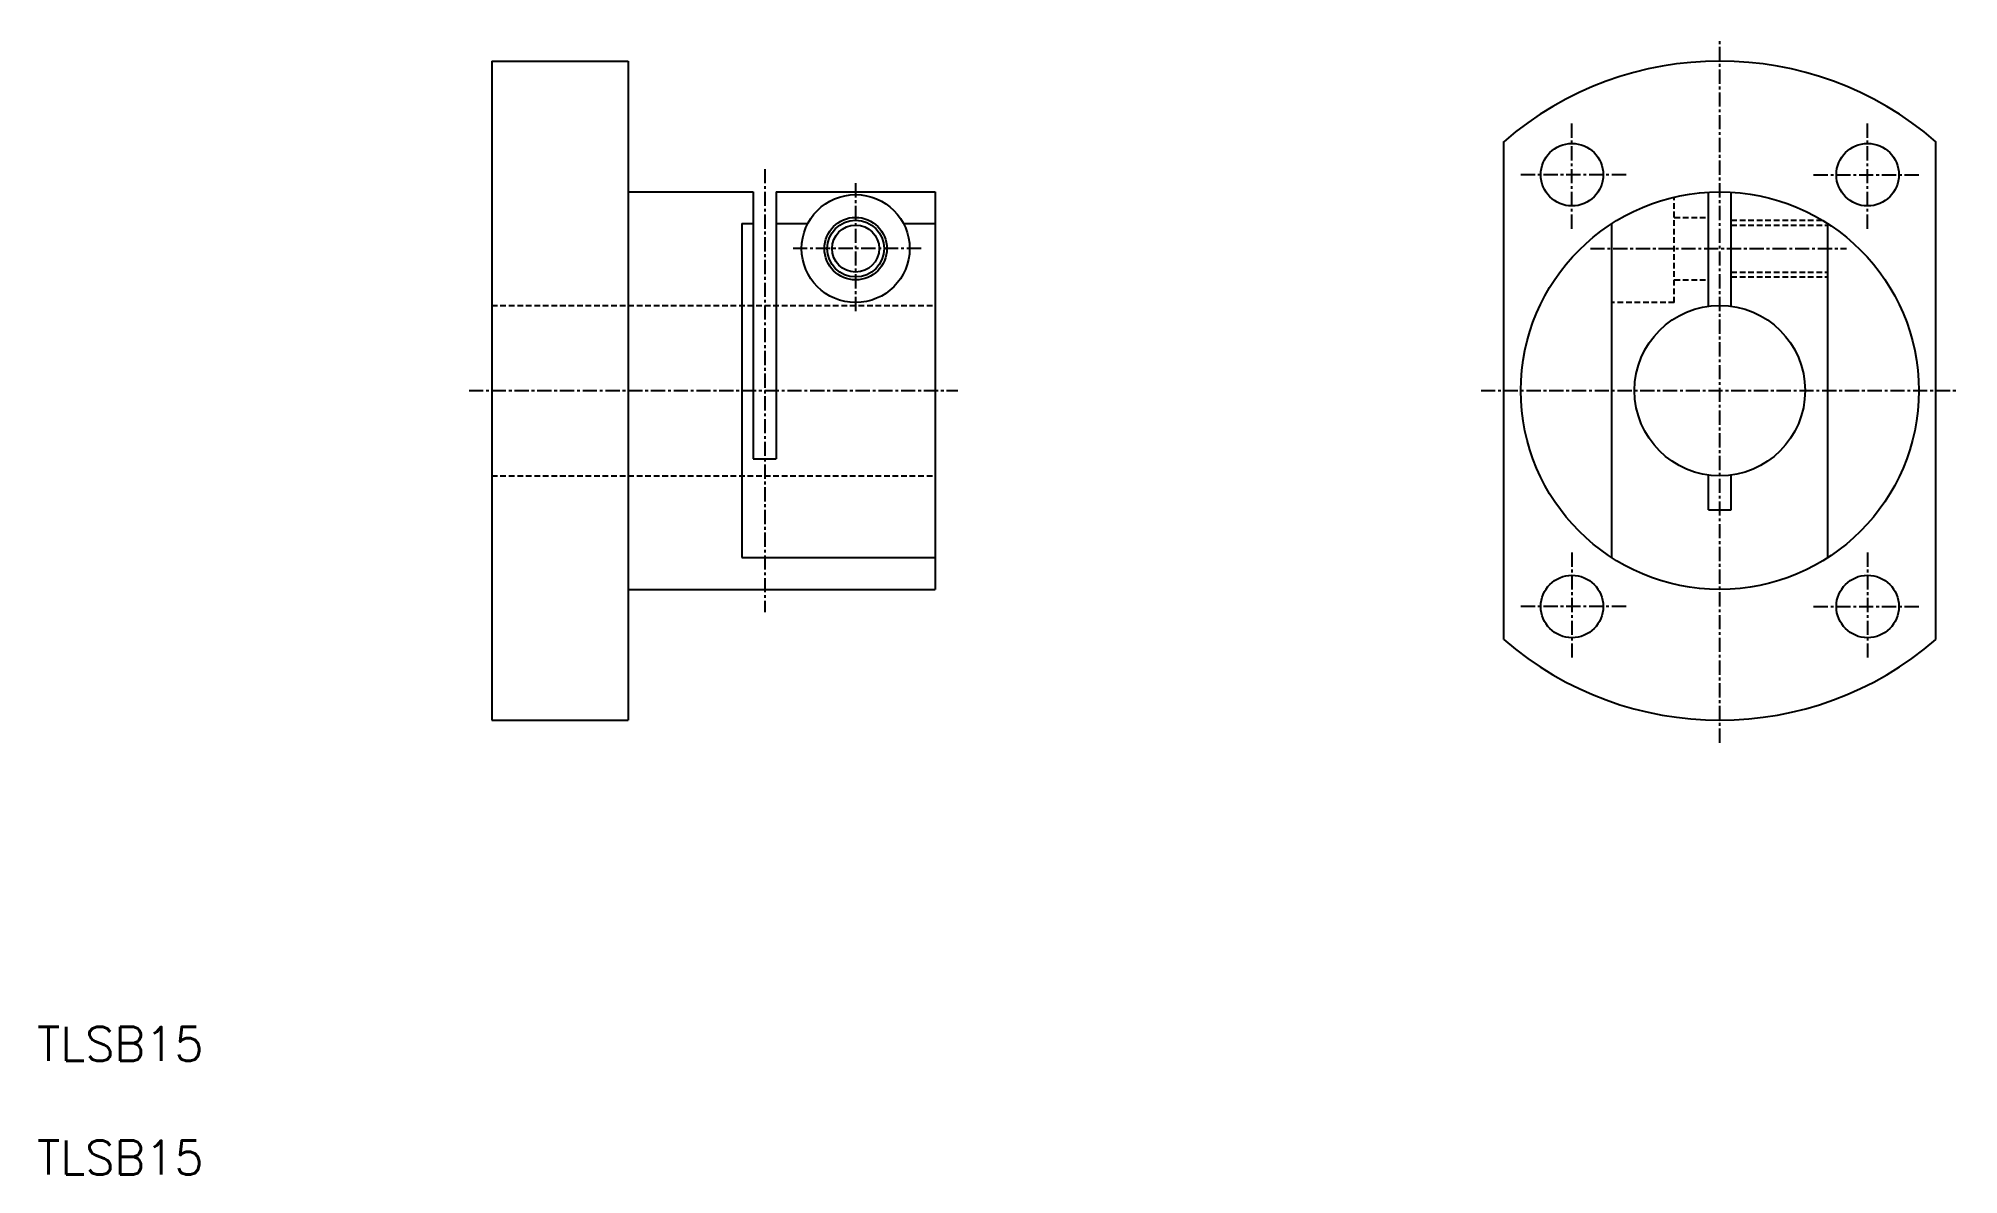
# Model space of a CAD drawing. Extents: x 10 to 179, y 10 to 110.
import ezdxf

# ---------------------------------------------------------------- set-up
doc = ezdxf.new("R2010")
doc.units = 0
doc.linetypes.add('CENTER', pattern=[2, 1.25, -0.25, 0.25, -0.25])
doc.linetypes.add('DASHED', pattern=[0.75, 0.5, -0.25])
doc.layers.get('0').update_dxf_attribs({"linetype": 'CONTINUOUS'})
doc.layers.add('CENTER', color=1, linetype='CENTER')
doc.styles.get("Standard").update_dxf_attribs({"font": 'txt.shx'})

msp = doc.modelspace()

# ---------------------------------------------------------------- linework, layer by layer
at = {"color": 7, "linetype": 'CONTINUOUS'}
for p, q in [((50, 108), (62, 108)), ((50, 108), (50, 50)), ((62, 108), (62, 50)), ((139, 57.09), (139, 100.91)), ((177, 57.09), (177, 100.91)), ((62, 96.5), (73, 96.5)), ((73, 96.5), (73, 73)), ((75, 96.5), (75, 73)), ((75, 96.5), (89, 96.5)), ((89, 96.5), (89, 61.5)), ((157, 86.43), (157, 96.47)), ((159, 86.43), (159, 96.47)), ((72, 93.7), (72, 64.3)), ((72, 93.7), (73, 93.7)), ((75, 93.7), (77.79, 93.7)), ((86.21, 93.7), (89, 93.7)), ((148.5, 64.3), (148.5, 93.7)), ((167.5, 64.3), (167.5, 93.7)), ((73, 73), (75, 73)), ((157, 68.5), (157, 71.57)), ((159, 68.5), (159, 71.57)), ((157, 68.5), (159, 68.5)), ((72, 64.3), (89, 64.3)), ((62, 61.5), (89, 61.5)), ((50, 50), (62, 50))]:
    msp.add_line(p, q, dxfattribs=at)
at = {"color": 3, "linetype": 'DASHED'}
for p, q in [((154, 86.75), (154, 96.04)), ((154, 94.25), (157, 94.25)), ((159, 94), (167.01, 94)), ((159, 93.57), (167.5, 93.57)), ((154, 88.75), (157, 88.75)), ((159, 89.43), (167.5, 89.43)), ((159, 89), (167.5, 89)), ((50, 86.5), (89, 86.5)), ((154, 86.75), (148.5, 86.75)), ((50, 71.5), (89, 71.5))]:
    msp.add_line(p, q, dxfattribs=at)
at = {"color": 7, "linetype": 'CONTINUOUS'}
for centre, radius in [((145, 98), 2.75), ((171, 98), 2.75), ((158, 79), 17.5), ((82, 91.5), 4.75), ((82, 91.5), 2.75), ((82, 91.5), 2.07), ((158, 79), 7.5), ((145, 60), 2.75), ((171, 60), 2.75)]:
    msp.add_circle(centre, radius, dxfattribs=at)
at = {"color": 3, "linetype": 'CONTINUOUS'}
msp.add_circle((82, 91.5), 2.5, dxfattribs=at)
at = {"color": 7, "linetype": 'CONTINUOUS'}
for start, end in [(49.0673, 130.9327), (229.0673, 310.9327)]:
    msp.add_arc((158, 79), 29, start, end, dxfattribs=at)
at = {"layer": 'CENTER', "color": 1, "linetype": 'CENTER'}
for p, q in [((158, 48), (158, 110)), ((145, 93.25), (145, 102.75)), ((171, 93.25), (171, 102.75)), ((74, 98.5), (74, 59.5)), ((149.75, 98), (140.25, 98)), ((166.25, 98), (175.75, 98)), ((82, 97.25), (82, 85.75)), ((87.75, 91.5), (76.25, 91.5)), ((146.62, 91.5), (169.15, 91.5)), ((48, 79), (91, 79)), ((137, 79), (179, 79)), ((145, 64.75), (145, 55.25)), ((171, 64.75), (171, 55.25)), ((149.75, 60), (140.25, 60)), ((166.25, 60), (175.75, 60))]:
    msp.add_line(p, q, dxfattribs=at)

# ---------------------------------------------------------------- texts
at = {"color": 7, "linetype": 'CONTINUOUS'}
for p in [(10, 20), (10, 10)]:
    msp.add_text('TLSB15', height=3, dxfattribs=at).set_placement(p)

doc.saveas('drawing.dxf')
